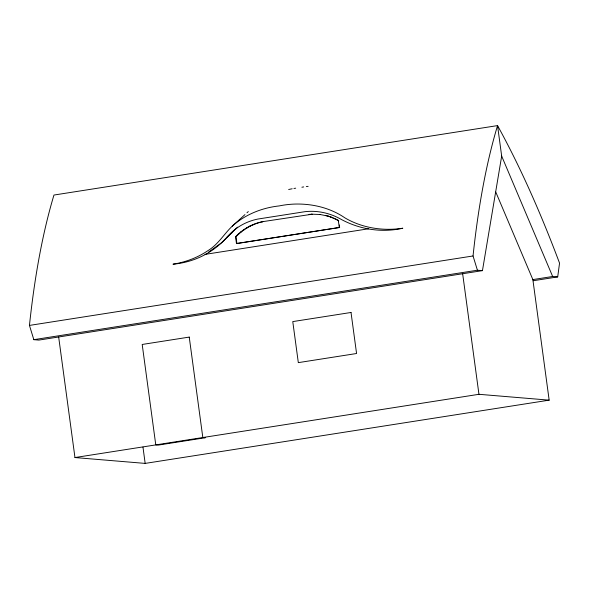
<?xml version="1.0" encoding="UTF-8"?>
<svg xmlns="http://www.w3.org/2000/svg" width="589" height="589" viewBox="0 0 589 589"><rect width="100%" height="100%" fill="white"/><g stroke="black" fill="none" stroke-linecap="round" stroke-linejoin="round"><path stroke-width="0.88" d="M533.155 280.754L557.695 276.911L559.55 263.15A715.341 209.853 81.1 0 0 497.55 125.597L53.96 195.047A693.415 203.419 81.1 0 0 29.45 325.415L33.831 339.669L38.859 340.089L482.45 270.638L501.673 156.107L497.55 125.597A693.415 203.419 81.1 0 0 473.041 255.965L477.421 270.218L482.45 270.638M232.272 226.124C223.967 234.054 218.158 244.479 208.072 250.553C197.602 257.688 185.469 262.201 172.982 264.196A90.353 84.809 47.8 0 0 226.64 237.573A61.042 57.302 47.8 0 1 257.93 219.042L304.955 211.679A59.879 56.205 47.8 0 1 341.554 219.579A90.353 84.809 47.8 0 0 402.802 228.215C383.071 231.241 362.154 228.053 344.867 217.842C330.444 207.924 312.649 203.647 295.273 204.059A98.768 92.709 47.8 0 0 279.223 205.914A98.768 92.709 47.8 0 0 263.452 209.043C252.004 212.43 241.159 218.099 232.272 226.124L244.965 214.602M236.469 243.507L339.698 227.45L236.903 243.544L236.469 243.507L235.556 236.726C242.749 229.209 252.166 223.768 262.392 221.7L312.185 214.212L309.011 214.403L309.446 214.44M235.556 236.726L235.99 236.763C243.183 229.239 252.6 223.805 262.827 221.736L262.392 221.7M246.968 212.784L248.3 211.569M226.64 237.573L232.655 232.118M237.522 227.14L221.53 242.786L208.653 252.055M205.024 254.389L368.648 228.768M29.45 325.415L473.041 255.965M33.831 339.669L477.421 270.218M495.776 192.036L532.861 279.591L552.659 276.491L557.695 276.911M58.664 336.989L74.965 457.55L478.953 394.299L549.162 400.152L532.861 279.591M74.965 457.55L145.166 463.403L549.162 400.152M311.743 214.182L320.526 214.514L320.085 214.477L328.721 216.273L325.584 215.493L326.019 215.53M328.287 216.237L333.345 217.974M330.944 217.142L338.034 220.264M336.12 219.417L338.778 220.661L338.366 220.816M259.123 222.48L259.558 222.517M255.876 223.496L256.311 223.533M252.703 224.733L253.137 224.77M249.603 226.191L250.038 226.228M246.6 227.862L247.034 227.899M243.699 229.747L244.133 229.784M240.916 231.823L241.35 231.86M238.258 234.098L238.692 234.135M235.74 236.55L236.174 236.587M329.384 216.502L331.386 217.179M334 218.239L336.562 219.454M501.673 156.107L552.659 276.491M462.652 273.738L478.953 394.299M339.36 224.976L339.581 226.625M338.344 220.625L339.257 227.413M235.99 236.763L236.903 243.544M142.965 447.088L145.166 463.403M288.654 189.511A98.768 92.709 47.8 0 1 292.159 188.774M293.918 188.465A98.768 92.709 47.8 0 1 295.693 188.185M301.899 187.221A98.768 92.709 47.8 0 1 303.674 186.927M306.339 186.558A98.768 92.709 47.8 0 1 308.128 186.352M189.238 337.092L142.199 344.462L155.776 444.894L158.227 445.1L205.267 437.737L202.822 437.531L189.238 337.092M351.022 312.472L292.77 321.594L298.321 362.633L356.573 353.51L351.022 312.472"/></g></svg>
